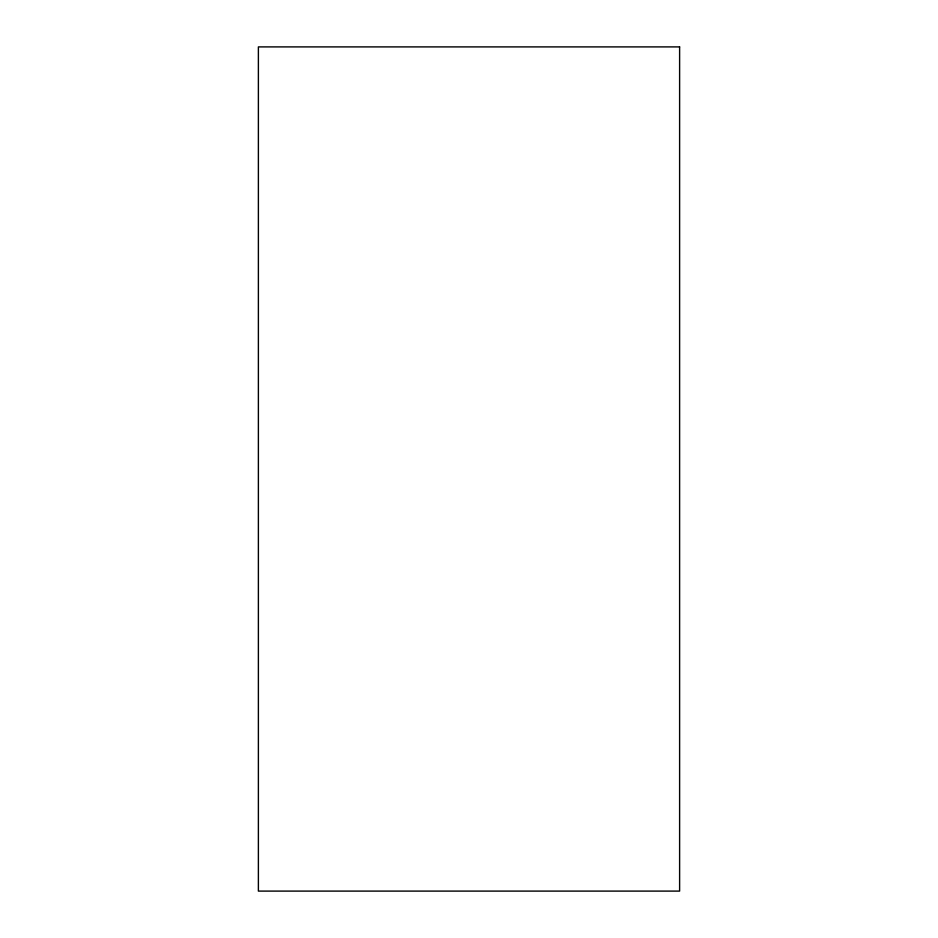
<?xml version="1.0" encoding="UTF-8"?>
<svg xmlns="http://www.w3.org/2000/svg" width="938" height="938" viewBox="0 0 938 938"><rect width="100%" height="100%" fill="white"/><g stroke="black" fill="none" stroke-linecap="round" stroke-linejoin="round"><path stroke-width="1.41" d="M679.616 46.9L258.384 46.9L258.384 891.1L679.616 891.1L679.616 46.9"/></g></svg>
